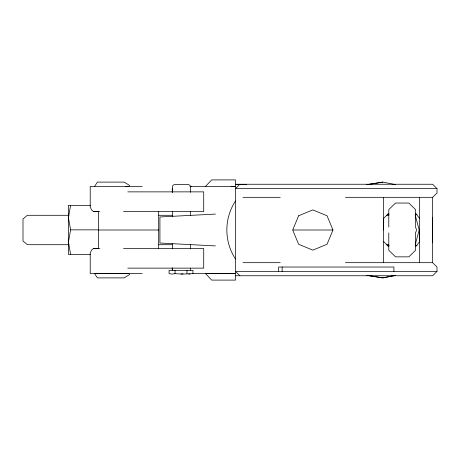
<?xml version="1.0" encoding="UTF-8"?>
<svg xmlns="http://www.w3.org/2000/svg" width="460" height="460" viewBox="0 0 460 460"><rect width="100%" height="100%" fill="white"/><g stroke="black" fill="none" stroke-linecap="round" stroke-linejoin="round"><path stroke-width="0.69" d="M383.657 230L383.657 218.316L388.401 213.664M388.792 232.933L388.792 250.315L395.525 256.847L408.831 256.847L415.564 250.315L415.564 232.702L416.674 230L415.564 227.297L415.564 209.576L408.831 203.044L395.525 203.044L388.792 209.576L388.792 227.067M419.577 241.552L419.577 230M432.641 242.748L432.641 217.252M70.599 205.338L68.419 217.597L70.599 229.856L68.419 242.115L70.599 254.374M415.19 244.979L419.158 230L415.19 215.027M129.651 274.033L129.358 274.7L124.131 277.897L97.422 277.886L94.547 273.527L128.8 273.539L125.787 273.527M235.497 200.98C223.974 218.563 223.974 241.437 235.497 259.02M94.547 186.472L97.422 182.114L124.131 182.102L129.358 185.299L129.651 185.966M419.577 241.684L416.323 245.818L415.276 246.163M205.321 186.611L211.703 179.9L235.497 179.9L235.497 280.1L211.703 280.1L205.321 273.389L235.497 273.389L192.245 273.458M239.861 184.253L235.503 188.611L437 188.611L437 192.97L432.641 197.323M432.641 262.677L437 267.03L437 271.388L432.641 275.747L235.623 275.747M97.692 248.515L93.524 248.544L91.592 250.021L90.218 252.96L90.212 273.527L142.226 273.527M395.525 275.362L382.841 277.886L366.925 275.356M395.726 275.333L382.829 277.897L366.839 275.316M189.974 186.806L191.354 186.541M366.925 184.65L382.829 182.102L395.726 184.673M366.839 184.684L382.841 182.12M175.041 273.625L172.057 274.102L169.073 273.625L169.073 270.365L192.947 270.365L192.947 273.625C187.042 274.051 181.021 274.137 175.041 273.625L175.041 270.365M181.01 274.102L182.999 273.947M215.383 214.078L159.925 216.965L159.925 243.035L215.383 245.922M93.524 248.544L99.791 248.515M125.787 186.472L128.8 186.461M235.623 184.253L432.641 184.253L437 188.611M235.411 184.598L246.364 184.598M142.226 186.472L90.212 186.472L90.218 207.04L91.592 209.978L93.524 211.456L97.692 211.485M190.118 186.541L235.497 186.611L231.138 186.541M127.782 191.866L203.717 191.866L203.717 211.485L123.516 211.485M242.995 197.323L280.238 197.323M345.466 197.323L432.659 197.323L432.659 262.677L345.466 262.677M90.614 205.338L68.419 205.338L68.419 254.374L90.614 254.374M93.524 211.456L99.791 211.485M387.067 214.21L389.183 214.21M415.288 214.21L417.088 214.21M69.006 215.297L27.358 215.297L23 218.971L23 241.028L27.358 244.703L69.006 244.703M158.763 215.297L172.408 215.297M386.722 215.297L388.844 215.297M70.599 229.856L98.48 229.856M98.382 230L158.683 230M293.072 230L332.988 230M158.763 244.703L172.408 244.703M386.722 244.703L388.844 244.703M387.067 245.795L389.183 245.795M415.288 245.795L417.088 245.795M388.401 246.336L383.657 241.552M123.516 248.515L203.717 248.515L203.717 268.134L127.782 268.134M242.995 262.677L280.238 262.677M437 271.388L235.503 271.388L239.861 275.747M188.767 273.913L189.963 274.102M415.276 213.837L416.323 214.182L419.577 218.448M419.589 197.323L419.589 262.677M393.921 271.388L393.921 267.03L278.582 267.03L278.582 271.388M383.646 197.323L383.657 262.677M282.13 267.03L282.13 271.388M190.371 192.309L190.371 185.863L188.859 184.592L174.087 184.592L172.575 185.863L172.575 192.309M190.371 211.646L190.371 215.222M190.371 244.588L190.371 248.883M190.371 268.22L190.371 270.365M186.978 270.365L186.978 273.642M172.575 211.646L172.575 216.654M172.575 243.869L172.575 248.883M172.575 268.22L172.575 270.365M172.241 188.721L172.241 192.274M172.241 267.726L172.241 270.566M158.683 211.485L158.683 248.515M98.382 211.485L98.382 248.515M298.603 215.792L292.709 230.023L298.603 244.254L312.834 250.148L327.066 244.254L332.959 230.023L327.066 215.792L312.834 209.898L298.603 215.792"/></g></svg>
